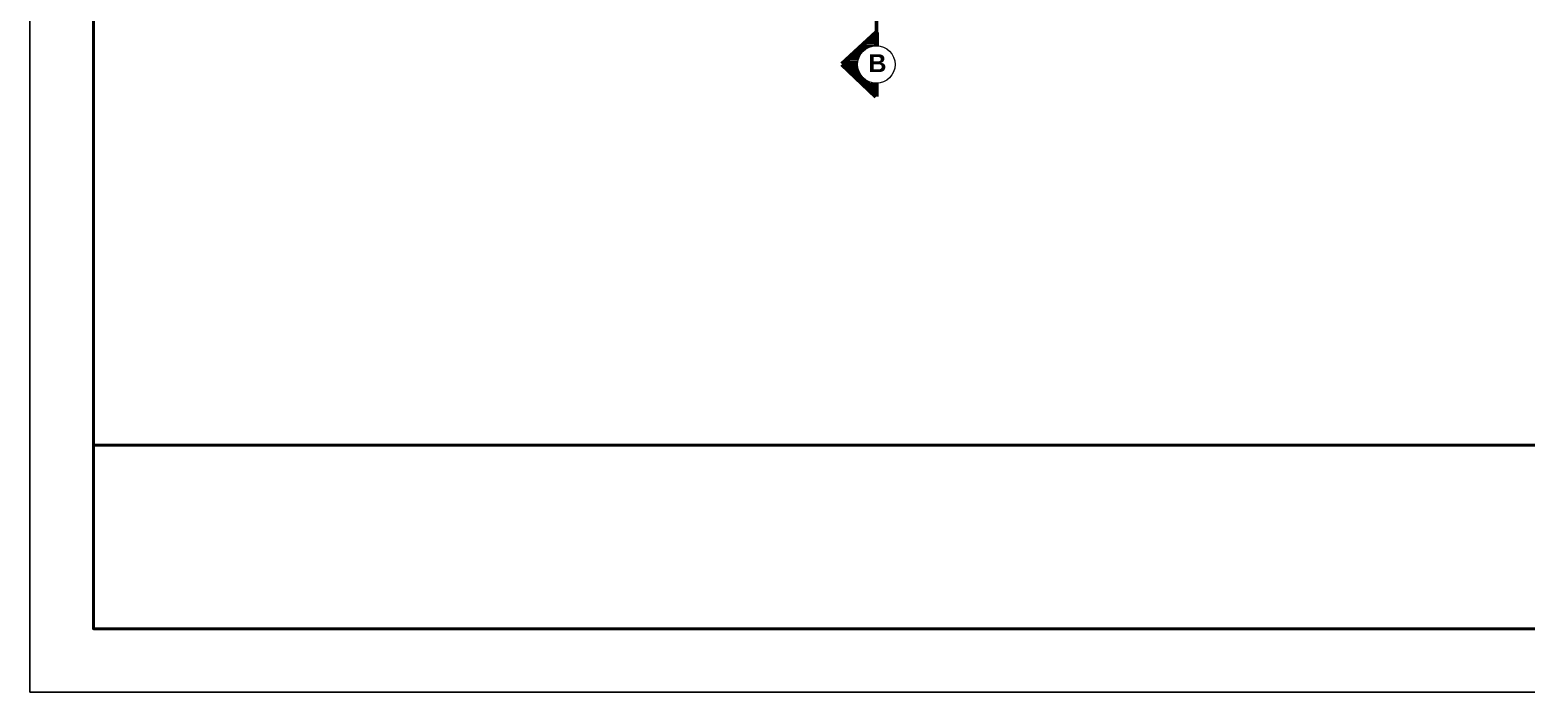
# Model space of a CAD drawing. Header units: metres. Extents: x 27 to 147, y -173 to 8.
# Drawn here: x 26.79 to 50.37, y -173.39 to -162.95 of the extents above; entities that cross this region are included whole.
import ezdxf
from ezdxf.enums import TextEntityAlignment as Align

# ---------------------------------------------------------------- set-up
doc = ezdxf.new("R2010")
doc.units = ezdxf.units.M
doc.linetypes.add('1CORTE', pattern=[1.5, 1, -0.25, 0, -0.25])
doc.linetypes.add('ACAD_ISO04W100', pattern=[30, 24, -3, 0, -3])
for name, color, linetype, lineweight in [('1', 7, 'Continuous', 5), ('AA. Proyeccion Corte', 10, '1CORTE', 50), ('CORTE_EJE', 31, 'ACAD_ISO04W100', 80), ('TEXTOS-SUBTITULO', 7, 'Continuous', 30)]:
    doc.layers.add(name, color=color, linetype=linetype, lineweight=lineweight)
doc.styles.add('TURBO_BASS', font='swisseb.ttf')

msp = doc.modelspace()

# ---------------------------------------------------------------- hatches: boundary and pattern name
at = {"layer": '1', "lineweight": 5, "true_color": 0x636466}
h = msp.add_hatch(dxfattribs=at)
h.set_pattern_fill('_USER,_O', color=251, scale=0.02, angle=540, pattern_type=0)
h.set_pattern_definition([(180.373563, (96.492878, -12.383976), (-0.000130397, 0.019999575), [])])
h.paths.add_polyline_path([(39.831, -163.496, -0.414214), (40.129, -163.202), (40.131, -162.996), (39.586, -163.495), (40.124, -164.001), (40.126, -163.794, -0.414214)])
h = msp.add_hatch(dxfattribs=at)
h.set_pattern_fill('_USER,_O', color=251, scale=0.02, angle=540, pattern_type=0)
h.set_pattern_definition([(180.373563, (96.492878, -12.383976), (-0.000130397, 0.019999575), [])])
h.paths.add_polyline_path([(39.831, -163.496, -0.414214), (40.129, -163.202), (40.131, -162.996), (39.586, -163.495), (40.124, -164.001), (40.126, -163.794, -0.414214)])

# ---------------------------------------------------------------- linework, layer by layer
at = {"color": 7}
msp.add_lwpolyline([(26.786, -83.395), (146.786, -83.395), (146.786, -173.395), (26.786, -173.395), (26.786, -83.395)], dxfattribs=at)
at = {"color": 7, "lineweight": 40}
for points in [[(27.786, -84.395), (145.786, -84.395), (145.786, -172.395), (27.786, -172.395)], [(27.786, -84.395), (145.786, -84.395), (145.786, -169.5), (27.786, -169.5)]]:
    msp.add_lwpolyline(points, close=True, dxfattribs=at)
at = {"layer": '1', "color": 7}
msp.add_circle((40.126, -163.498), 0.296, dxfattribs=at)
msp.add_circle((40.126, -163.498), 0.296, dxfattribs=at)
at = {"layer": 'AA. Proyeccion Corte', "color": 7}
for points in [[(40.129, -163.202), (40.129, -157.542)], [(40.122, -163.794), (40.122, -163.794)]]:
    msp.add_lwpolyline(points, dxfattribs=at)
at = {"layer": 'CORTE_EJE', "color": 7, "linetype": 'ACAD_ISO04W100', "ltscale": 0.8}
msp.add_lwpolyline([(40.126, -163.794), (40.124, -164.001), (39.586, -163.495), (40.131, -162.996), (40.129, -163.202)], dxfattribs=at)
msp.add_lwpolyline([(40.126, -163.794), (40.124, -164.001), (39.586, -163.495), (40.131, -162.996), (40.129, -163.202)], dxfattribs=at)

# ---------------------------------------------------------------- texts
at = {"layer": 'TEXTOS-SUBTITULO', "style": 'TURBO_BASS'}
msp.add_text('B', height=0.283, rotation=360, dxfattribs=at).set_placement((40.143, -163.619), align=Align.CENTER)

doc.saveas('drawing.dxf')
